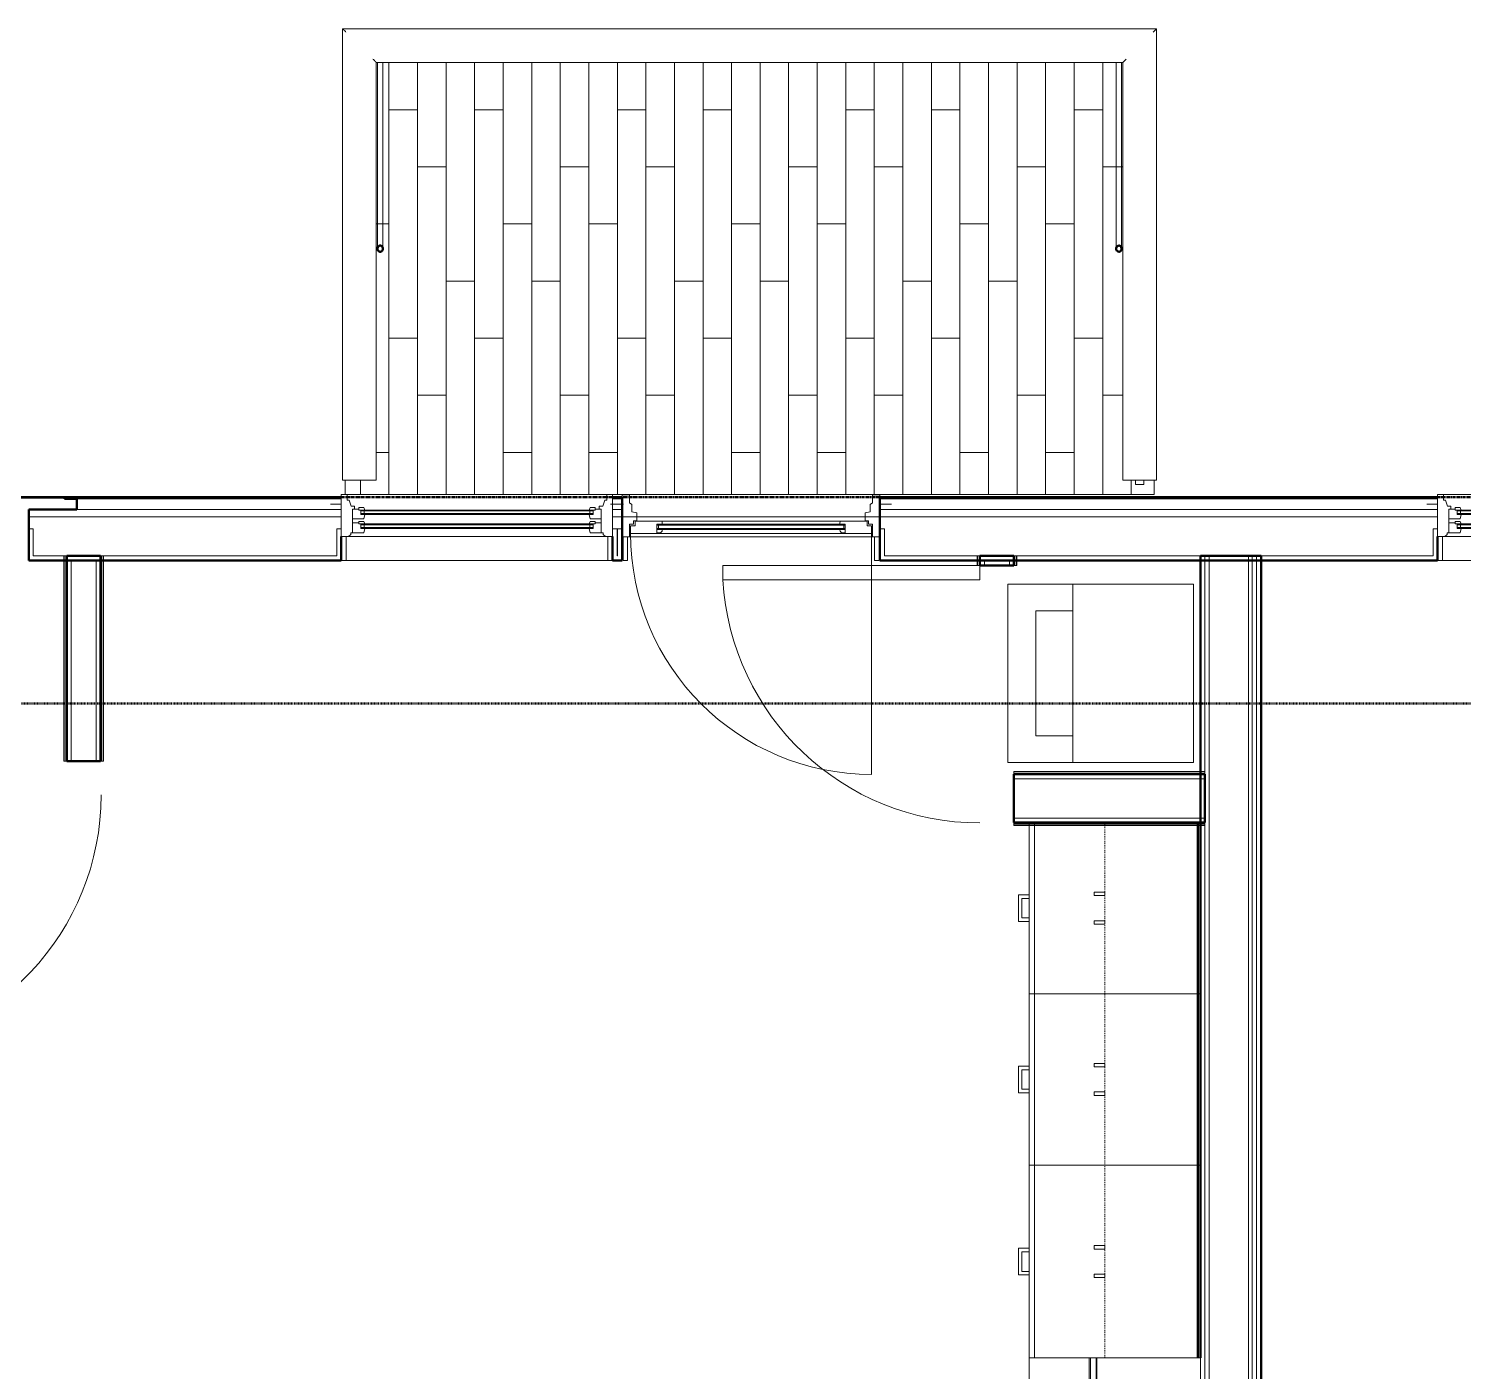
# Model space of a CAD drawing. Header units: inches. Extents: x -4218 to -1830, y 9767 to 12426.
# Drawn here: x -3103.9 to -2902.9, y 11996.1 to 12184.2 of the extents above; entities that cross this region are included whole.
import ezdxf

# ---------------------------------------------------------------- set-up
doc = ezdxf.new("R2010")
doc.units = ezdxf.units.IN
doc.header["$MEASUREMENT"] = 0
doc.linetypes.add('Dash', pattern=[0.25, 0.125, -0.125])
doc.linetypes.add('Dash 1_16_', pattern=[0.125, 0.0625, -0.0625])
for name, color, linetype, lineweight in [('0-1', 7, 'Continuous', 5), ('0-2', 253, 'Continuous', 9), ('A-DOOR-1', 7, 'Continuous', 9), ('A-DOOR-2', 50, 'Continuous', 20), ('A-DOOR-4', 31, 'Continuous', 9), ('A-DOOR-5', 31, 'Continuous', 20), ('A-DOOR-FRAM', 31, 'Continuous', 20), ('A-DOOR-FRAM-2', 31, 'Continuous', 9), ('A-DOOR-GLAZ', 31, 'Continuous', 9), ('A-FLOR-5', 192, 'Continuous', 9), ('A-FLOR-HRAL', 11, 'Continuous', 9), ('A-FLOR-PATT-1', 9, 'Continuous', 9), ('A-GLAZ-1', 151, 'Continuous', 9), ('A-GLAZ-2', 151, 'Continuous', 20), ('A-GLAZ-3', 151, 'Continuous', 50), ('A-WALL', 113, 'Continuous', 13), ('A-WALL-1', 250, 'Continuous', 50), ('A-WALL-2', 10, 'Continuous', 13), ('A-WALL-3', 254, 'Continuous', 9), ('A-WALL-4', 253, 'Continuous', 9), ('A-WALL-5', 252, 'Continuous', 9), ('A-WALL-6', 7, 'Continuous', 9), ('A-WALL-8', 113, 'Continuous', 9), ('A-WALL-9', 113, 'Continuous', 50), ('C-PROP-LINE-1', 91, 'Dash 1_16_', 50), ('I-WALL-1', 250, 'Continuous', 50), ('I-WALL-2', 254, 'Continuous', 9), ('I-WALL-3', 253, 'Continuous', 9), ('I-WALL-4', 252, 'Continuous', 9), ('P-SANR-FIXT-1', 7, 'Continuous', 9), ('Q-CASE-1', 252, 'Continuous', 9), ('Q-CASE-2', 7, 'Continuous', 9), ('Q-CASE-3', 253, 'Continuous', 9), ('Q-CASE-4', 7, 'Dash', 9), ('Q-CASE-5', 254, 'Continuous', 9)]:
    doc.layers.add(name, color=color, linetype=linetype, lineweight=lineweight)

# ---------------------------------------------------------------- blocks, each defined once
blk = doc.blocks.new('Basic Wall _ INT - W4BØF - _5_8 GYP - 2X4 WOOD_BATT_ - 5_8 GYP_ - ___-3182007-BACKGROUND - 3RD FLOOR')
at = {"layer": 'A-WALL-4'}
for p, q in [((-3093.82, 12110.34), (-3093.85, 12110.34)), ((-3093.85, 12110.34), (-3093.85, 12109.71)), ((-3093.65, 12110.34), (-3093.71, 12110.34)), ((-3093.5, 12110.34), (-3093.64, 12110.34)), ((-3093.43, 12110.34), (-3093.5, 12110.34)), ((-3093.5, 12109.71), (-3093.5, 12110.34))]:
    blk.add_line(p, q, dxfattribs=at)
at = {"layer": 'A-WALL-5'}
for p, q in [((-3093.85, 12110.34), (-3093.81, 12110.34)), ((-3093.85, 12109.71), (-3093.85, 12081.6)), ((-3093.81, 12110.34), (-3093.72, 12110.34)), ((-3093.72, 12109.71), (-3093.72, 12110.34)), ((-3093.72, 12110.34), (-3093.43, 12110.34)), ((-3093.5, 12081.6), (-3093.5, 12109.71)), ((-3093.43, 12109.71), (-3093.43, 12110.34)), ((-3093.85, 12081.6), (-3093.82, 12081.6)), ((-3093.71, 12081.6), (-3093.65, 12081.6)), ((-3093.64, 12081.6), (-3093.5, 12081.6)), ((-3093.5, 12081.6), (-3093.43, 12081.6))]:
    blk.add_line(p, q, dxfattribs=at)
at = {"layer": 'A-WALL-6'}
for p, q in [((-3093.72, 12081.6), (-3093.72, 12109.71)), ((-3093.43, 12081.6), (-3093.43, 12109.71)), ((-3093.81, 12081.6), (-3093.85, 12081.6)), ((-3093.72, 12081.6), (-3093.81, 12081.6)), ((-3093.43, 12081.6), (-3093.72, 12081.6))]:
    blk.add_line(p, q, dxfattribs=at)
blk = doc.blocks.new('Basic Wall _ INT - W4BØF - _5_8 GYP - 2X4 WOOD_BATT_ - 5_8 GYP_ - ___-3182006-BACKGROUND - 3RD FLOOR')
at = {"layer": 'A-WALL-4'}
for p, q in [((-3098.95, 12110.34), (-3099.01, 12110.34)), ((-3098.8, 12110.34), (-3098.95, 12110.34)), ((-3098.95, 12109.71), (-3098.95, 12110.34)), ((-3098.74, 12110.34), (-3098.8, 12110.34)), ((-3098.6, 12110.34), (-3098.62, 12110.34)), ((-3098.6, 12110.34), (-3098.6, 12109.71))]:
    blk.add_line(p, q, dxfattribs=at)
at = {"layer": 'A-WALL-5'}
for p, q in [((-3099.01, 12110.34), (-3098.72, 12110.34)), ((-3099.01, 12109.71), (-3099.01, 12110.34)), ((-3098.95, 12081.6), (-3098.95, 12109.71)), ((-3098.72, 12110.34), (-3098.72, 12109.71)), ((-3098.72, 12110.34), (-3098.64, 12110.34)), ((-3098.64, 12110.34), (-3098.6, 12110.34)), ((-3098.6, 12109.71), (-3098.6, 12081.6)), ((-3099.01, 12081.6), (-3098.95, 12081.6)), ((-3098.95, 12081.6), (-3098.8, 12081.6)), ((-3098.8, 12081.6), (-3098.74, 12081.6)), ((-3098.62, 12081.6), (-3098.6, 12081.6))]:
    blk.add_line(p, q, dxfattribs=at)
at = {"layer": 'A-WALL-6'}
for p, q in [((-3099.01, 12081.6), (-3099.01, 12109.71)), ((-3098.72, 12109.71), (-3098.72, 12081.6)), ((-3098.72, 12081.6), (-3099.01, 12081.6)), ((-3098.64, 12081.6), (-3098.72, 12081.6)), ((-3098.6, 12081.6), (-3098.64, 12081.6))]:
    blk.add_line(p, q, dxfattribs=at)
blk = doc.blocks.new('SWING - SINGLE - FLUSH - 36_ x 80_ - OFFSET PIVOT DOOR AT MAGIC PAK AND WASHER_DRYER-3199414-BACKGROUND - 3RD FLOOR')
at = {"layer": 'A-DOOR-1'}
blk.add_arc((18, 2.37), 36.07, 93.1789, 180, dxfattribs=at)
at = {"layer": 'A-DOOR-2'}
for p, q in [((16, 2.37), (16, 38.39)), ((18, 38.39), (16, 38.39)), ((18, 2.37), (18, 38.39)), ((18, 2.37), (16, 2.37))]:
    blk.add_line(p, q, dxfattribs=at)
blk = doc.blocks.new('Basic Wall _ INT - W4BØF - _5_8 GYP - 2X4 WOOD_BATT_ - 5_8 GYP_ - ___-3182021-BACKGROUND - 3RD FLOOR')
at = {"layer": 'A-WALL-3'}
blk.add_line((-2970.78, 12110.34), (-2970.77, 12110.34), dxfattribs=at)
at = {"layer": 'A-WALL-4'}
for p, q in [((-2971, 12110.34), (-2971.06, 12110.34)), ((-2970.86, 12110.34), (-2971, 12110.34)), ((-2971, 12109.71), (-2971, 12110.34)), ((-2970.79, 12110.34), (-2970.85, 12110.34)), ((-2970.65, 12110.34), (-2970.67, 12110.34)), ((-2970.65, 12110.34), (-2970.65, 12109.71))]:
    blk.add_line(p, q, dxfattribs=at)
at = {"layer": 'A-WALL-5'}
for p, q in [((-2971.06, 12110.34), (-2970.78, 12110.34)), ((-2971.06, 12109.71), (-2971.06, 12110.34)), ((-2971, 12109.01), (-2971, 12109.71)), ((-2970.78, 12110.34), (-2970.78, 12109.71)), ((-2970.77, 12110.34), (-2970.69, 12110.34)), ((-2970.69, 12110.34), (-2970.65, 12110.34)), ((-2970.65, 12109.71), (-2970.65, 12109.01)), ((-2971.06, 12109.01), (-2971, 12109.01)), ((-2971, 12109.01), (-2970.86, 12109.01)), ((-2970.85, 12109.01), (-2970.79, 12109.01)), ((-2970.77, 12109.01), (-2970.78, 12109.01)), ((-2970.67, 12109.01), (-2970.65, 12109.01))]:
    blk.add_line(p, q, dxfattribs=at)
at = {"layer": 'A-WALL-6'}
for p, q in [((-2971.06, 12109.01), (-2971.06, 12109.71)), ((-2970.78, 12109.71), (-2970.78, 12109.01)), ((-2970.78, 12109.01), (-2971.06, 12109.01)), ((-2970.69, 12109.01), (-2970.77, 12109.01)), ((-2970.65, 12109.01), (-2970.69, 12109.01))]:
    blk.add_line(p, q, dxfattribs=at)
blk = doc.blocks.new('Basic Wall _ INT - W4BØF - _5_8 GYP - 2X4 WOOD_BATT_ - 5_8 GYP_ - ___-3182020-BACKGROUND - 3RD FLOOR')
at = {"layer": 'A-WALL-4'}
for p, q in [((-2965.88, 12110.34), (-2965.9, 12110.34)), ((-2965.9, 12110.34), (-2965.9, 12109.71)), ((-2965.78, 12110.34), (-2965.78, 12110.34)), ((-2965.7, 12110.34), (-2965.76, 12110.34)), ((-2965.55, 12110.34), (-2965.69, 12110.34)), ((-2965.49, 12110.34), (-2965.55, 12110.34)), ((-2965.55, 12109.71), (-2965.55, 12110.34)), ((-2965.78, 12109.01), (-2965.78, 12109.01))]:
    blk.add_line(p, q, dxfattribs=at)
at = {"layer": 'A-WALL-5'}
for p, q in [((-2965.9, 12110.34), (-2965.86, 12110.34)), ((-2965.9, 12109.71), (-2965.9, 12109.01)), ((-2965.86, 12110.34), (-2965.78, 12110.34)), ((-2965.78, 12109.71), (-2965.78, 12110.34)), ((-2965.78, 12110.34), (-2965.49, 12110.34)), ((-2965.55, 12109.01), (-2965.55, 12109.71)), ((-2965.49, 12109.71), (-2965.49, 12110.34)), ((-2965.9, 12109.01), (-2965.88, 12109.01)), ((-2965.76, 12109.01), (-2965.7, 12109.01)), ((-2965.69, 12109.01), (-2965.55, 12109.01)), ((-2965.55, 12109.01), (-2965.49, 12109.01))]:
    blk.add_line(p, q, dxfattribs=at)
at = {"layer": 'A-WALL-6'}
for p, q in [((-2965.78, 12109.01), (-2965.78, 12109.71)), ((-2965.49, 12109.01), (-2965.49, 12109.71)), ((-2965.86, 12109.01), (-2965.9, 12109.01)), ((-2965.78, 12109.01), (-2965.86, 12109.01)), ((-2965.49, 12109.01), (-2965.78, 12109.01))]:
    blk.add_line(p, q, dxfattribs=at)
blk = doc.blocks.new('Basic Wall _ INT - W6BØF - _5_8 GYP - 2X6 WOOD_BATT_ - 5_8 GYP_ - ___-3182076-BACKGROUND - 3RD FLOOR')
at = {"layer": 'A-WALL-3'}
for p, q in [((-2939.15, 12080.11), (-2939.15, 12080.17)), ((-2939.15, 12079.96), (-2939.15, 12080.11)), ((-2939.15, 12079.9), (-2939.15, 12079.96)), ((-2939.15, 12079.76), (-2939.15, 12079.78))]:
    blk.add_line(p, q, dxfattribs=at)
at = {"layer": 'A-WALL-4'}
for p, q in [((-2939.15, 12080.11), (-2939.77, 12080.11)), ((-2939.77, 12079.76), (-2939.15, 12079.76)), ((-2939.15, 12080.17), (-2939.15, 12080.05)), ((-2939.15, 12080.05), (-2939.15, 12079.88)), ((-2939.15, 12079.88), (-2939.15, 12079.8)), ((-2939.15, 12079.8), (-2939.15, 12079.76))]:
    blk.add_line(p, q, dxfattribs=at)
at = {"layer": 'A-WALL-5'}
for p, q in [((-2965.9, 12080.17), (-2965.9, 12080.11)), ((-2965.9, 12080.11), (-2965.9, 12079.96)), ((-2939.77, 12080.11), (-2965.9, 12080.11)), ((-2965.9, 12079.96), (-2965.9, 12079.9)), ((-2965.9, 12079.78), (-2965.9, 12079.76)), ((-2965.9, 12079.76), (-2939.77, 12079.76)), ((-2939.15, 12080.17), (-2939.77, 12080.17)), ((-2939.15, 12079.88), (-2939.77, 12079.88))]:
    blk.add_line(p, q, dxfattribs=at)
at = {"layer": 'A-WALL-6'}
for p, q in [((-2965.9, 12079.88), (-2965.9, 12080.17)), ((-2939.77, 12080.17), (-2965.9, 12080.17)), ((-2939.77, 12079.88), (-2965.9, 12079.88)), ((-2965.9, 12079.8), (-2965.9, 12079.88)), ((-2965.9, 12079.76), (-2965.9, 12079.8))]:
    blk.add_line(p, q, dxfattribs=at)
blk = doc.blocks.new('Basic Wall _ INT - W6BØF - _5_8 GYP - 2X6 WOOD_BATT_ - 5_8 GYP_ - ___-3182077-BACKGROUND - 3RD FLOOR')
at = {"layer": 'A-WALL-3'}
for p, q in [((-2940.15, 12073.01), (-2939.77, 12073.01)), ((-2939.77, 12072.66), (-2940.15, 12072.66)), ((-2939.15, 12072.98), (-2939.15, 12073.01)), ((-2939.15, 12072.81), (-2939.15, 12072.87)), ((-2939.15, 12072.66), (-2939.15, 12072.8)), ((-2939.15, 12072.59), (-2939.15, 12072.66))]:
    blk.add_line(p, q, dxfattribs=at)
at = {"layer": 'A-WALL-4'}
for p, q in [((-2963.77, 12073.01), (-2940.15, 12073.01)), ((-2940.15, 12072.66), (-2963.77, 12072.66)), ((-2940.15, 12072.88), (-2939.8, 12072.88)), ((-2939.77, 12072.59), (-2940.15, 12072.59)), ((-2939.77, 12073.01), (-2939.15, 12073.01)), ((-2939.15, 12072.66), (-2939.77, 12072.66)), ((-2939.15, 12073.01), (-2939.15, 12072.96)), ((-2939.15, 12072.96), (-2939.15, 12072.94)), ((-2939.15, 12072.94), (-2939.15, 12072.88)), ((-2939.15, 12072.88), (-2939.15, 12072.88)), ((-2939.15, 12072.88), (-2939.15, 12072.59))]:
    blk.add_line(p, q, dxfattribs=at)
at = {"layer": 'A-WALL-5'}
for p, q in [((-2965.9, 12073.01), (-2965.9, 12072.98)), ((-2965.9, 12073.01), (-2963.77, 12073.01)), ((-2965.9, 12072.87), (-2965.9, 12072.81)), ((-2965.9, 12072.8), (-2965.9, 12072.66)), ((-2965.9, 12072.66), (-2965.9, 12072.59)), ((-2963.77, 12072.66), (-2965.9, 12072.66)), ((-2963.77, 12072.88), (-2940.15, 12072.88)), ((-2940.15, 12072.59), (-2963.77, 12072.59)), ((-2939.77, 12072.88), (-2939.15, 12072.88)), ((-2939.15, 12072.59), (-2939.77, 12072.59))]:
    blk.add_line(p, q, dxfattribs=at)
at = {"layer": 'A-WALL-6'}
for p, q in [((-2965.9, 12072.96), (-2965.9, 12073.01)), ((-2965.9, 12072.88), (-2965.9, 12072.96)), ((-2965.9, 12072.88), (-2963.77, 12072.88)), ((-2965.9, 12072.59), (-2965.9, 12072.88)), ((-2963.77, 12072.59), (-2965.9, 12072.59))]:
    blk.add_line(p, q, dxfattribs=at)
blk = doc.blocks.new('Stacked Washer and Dryer - 26_x25_ - Private-1352637-BACKGROUND - 3RD FLOOR')
at = {"layer": 'P-SANR-FIXT-1'}
for p, q in [((0, 12.5), (26, 12.5)), ((0, 12.5), (0, -12.5)), ((16.90625, 12.5), (16.90625, -12.5)), ((26, 12.5), (26, -12.5)), ((16.90625, 8.75), (22.09375, 8.75)), ((22.09375, 8.75), (22.09375, -8.75)), ((22.09375, -8.75), (16.90625, -8.75)), ((26, -12.5), (0, -12.5))]:
    blk.add_line(p, q, dxfattribs=at)
blk = doc.blocks.new('30quot_MicrowaveVent_11166 - 70cm miele oven-2322118-BACKGROUND - 3RD FLOOR')
at = {"layer": 'Q-CASE-2'}
for p, q in [((-14.2, -14.49), (-14.2, 0)), ((15.68, 0), (-14.2, 0)), ((15.68, 0), (15.68, -14.49)), ((15.68, -14.49), (-14.2, -14.49)), ((-14.2, -14.61), (15.68, -14.61)), ((-14.2, -15.39), (-14.2, -14.61)), ((-14.2, -15.6), (-14.2, -15.39)), ((-14.2, -15.39), (15.68, -15.39)), ((-14.2, -15.6), (15.68, -15.6)), ((7.69, -16.55), (7.69, -15.63)), ((8.88, -15.63), (8.88, -16.55)), ((15.68, -14.61), (15.68, -15.39)), ((15.68, -15.39), (15.68, -15.6)), ((7.69, -16.6), (8.88, -16.6))]:
    blk.add_line(p, q, dxfattribs=at)
blk = doc.blocks.new('Base Cabinet 3 Drawer 230 - Base Cabinet 3 Drawer 230 27_-V127-BACKGROUND - 3RD FLOOR')
at = {"layer": 'Q-CASE-1'}
for p, q in [((-12.76, -23.25), (-12.76, -0.38)), ((14.24, -14.49), (14.24, -14.61)), ((14.24, -15.6), (14.24, -23.25)), ((-12.76, -23.25), (-12.76, -24)), ((14.24, -23.25), (-12.76, -23.25)), ((-12.76, -24), (14.24, -24)), ((-1.14, -24), (-0.64, -24)), ((2.61, -24), (2.11, -24)), ((14.24, -24), (14.24, -23.25))]:
    blk.add_line(p, q, dxfattribs=at)
at = {"layer": 'Q-CASE-2'}
for p, q in [((-1.14, -24), (-1.14, -25.5)), ((-0.64, -25), (-0.64, -24)), ((2.11, -24), (2.11, -25)), ((2.61, -25.5), (2.61, -24)), ((-1.14, -25.5), (2.61, -25.5)), ((2.11, -25), (-0.64, -25))]:
    blk.add_line(p, q, dxfattribs=at)
at = {"layer": 'Q-CASE-3'}
for p, q in [((-12.76, -0.38), (-12.76, 0)), ((-1.14, -24), (-0.64, -24)), ((2.61, -24), (2.11, -24))]:
    blk.add_line(p, q, dxfattribs=at)
at = {"layer": 'Q-CASE-5'}
for p, q in [((-12.76, 0), (14.24, 0)), ((-1.14, -24), (-0.64, -24)), ((2.61, -24), (2.11, -24))]:
    blk.add_line(p, q, dxfattribs=at)
blk = doc.blocks.new('Base Cabinet 3 Drawer 230 - Base Cabinet 3 Drawer 230 24_-V128-BACKGROUND - 3RD FLOOR')
at = {"layer": 'Q-CASE-1'}
for p, q in [((-11.26, -23.25), (-11.26, -0.38)), ((12.74, -0.38), (12.74, -23.25)), ((-11.26, -23.25), (-11.26, -24)), ((12.74, -23.25), (-11.26, -23.25)), ((-11.26, -24), (12.74, -24)), ((-1.14, -24), (-0.64, -24)), ((2.61, -24), (2.11, -24)), ((12.74, -24), (12.74, -23.25))]:
    blk.add_line(p, q, dxfattribs=at)
at = {"layer": 'Q-CASE-2'}
for p, q in [((-1.14, -24), (-1.14, -25.5)), ((-0.64, -25), (-0.64, -24)), ((2.11, -24), (2.11, -25)), ((2.61, -25.5), (2.61, -24)), ((-1.14, -25.5), (2.61, -25.5)), ((2.11, -25), (-0.64, -25))]:
    blk.add_line(p, q, dxfattribs=at)
at = {"layer": 'Q-CASE-3'}
for p, q in [((-11.26, -0.38), (-11.26, 0)), ((12.74, 0), (12.74, -0.38)), ((-1.14, -24), (-0.64, -24)), ((2.61, -24), (2.11, -24))]:
    blk.add_line(p, q, dxfattribs=at)
at = {"layer": 'Q-CASE-5'}
for p, q in [((-11.26, 0), (12.74, 0)), ((-1.14, -24), (-0.64, -24)), ((2.61, -24), (2.11, -24))]:
    blk.add_line(p, q, dxfattribs=at)
blk = doc.blocks.new('Base Cabinet 3 Drawer 230 - Base Cabinet 3 Drawer 230 24_-V133-BACKGROUND - 3RD FLOOR')
at = {"layer": 'Q-CASE-1'}
for p, q in [((-11.26, 24), (12.74, 24)), ((-11.26, 23.25), (-11.26, 24)), ((12.74, 23.25), (-11.26, 23.25)), ((-11.26, 23.25), (-11.26, 0.38)), ((-0.64, 24), (-1.14, 24)), ((2.11, 24), (2.61, 24))]:
    blk.add_line(p, q, dxfattribs=at)
at = {"layer": 'Q-CASE-2'}
for p, q in [((2.61, 25.5), (-1.14, 25.5)), ((-1.14, 25.5), (-1.14, 24)), ((-0.64, 24), (-0.64, 25)), ((-0.64, 25), (2.11, 25)), ((2.11, 25), (2.11, 24)), ((2.61, 24), (2.61, 25.5))]:
    blk.add_line(p, q, dxfattribs=at)
at = {"layer": 'Q-CASE-3'}
for p, q in [((-0.64, 24), (-1.14, 24)), ((2.11, 24), (2.61, 24)), ((12.74, 24), (12.74, 23.25)), ((12.74, 0.38), (12.74, 23.25)), ((-11.26, 0.38), (-11.26, 0))]:
    blk.add_line(p, q, dxfattribs=at)
at = {"layer": 'Q-CASE-5'}
for p, q in [((-0.64, 24), (-1.14, 24)), ((2.11, 24), (2.61, 24)), ((12.74, 0), (12.74, 0.38)), ((-11.26, 0), (12.74, 0))]:
    blk.add_line(p, q, dxfattribs=at)
blk = doc.blocks.new('300 Series Wall Hung Cabinet_302 - 27_ X 24_-2766376-BACKGROUND - 3RD FLOOR')
at = {"layer": 'Q-CASE-2'}
for p, q in [((-1.76, 14.69), (-2.25, 14.69)), ((-2.25, 14.69), (-2.25, 13.19)), ((-1.76, 13.19), (-1.76, 14.69)), ((2.24, 14.69), (1.75, 14.69)), ((1.75, 14.69), (1.75, 13.19)), ((2.24, 13.19), (2.24, 14.69)), ((-1.76, 13.19), (-2.25, 13.19)), ((2.24, 13.19), (1.75, 13.19))]:
    blk.add_line(p, q, dxfattribs=at)
at = {"layer": 'Q-CASE-4'}
for p, q in [((-13.5, 0.19), (-13.5, 13.19)), ((-13.5, 13.19), (13.5, 13.19)), ((13.5, 13.19), (13.5, 0.19)), ((13.5, 0.19), (-13.5, 0.19))]:
    blk.add_line(p, q, dxfattribs=at)
blk = doc.blocks.new('300 Series Wall Hung Cabinet_302 - 24_ X 24_-2588623-BACKGROUND - 3RD FLOOR')
at = {"layer": 'Q-CASE-2'}
for p, q in [((-2.25, -13.19), (-1.76, -13.19)), ((-2.25, -13.19), (-2.25, -14.69)), ((-1.76, -14.69), (-1.76, -13.19)), ((1.75, -13.19), (2.24, -13.19)), ((1.75, -13.19), (1.75, -14.69)), ((2.24, -14.69), (2.24, -13.19)), ((-2.25, -14.69), (-1.76, -14.69)), ((1.75, -14.69), (2.24, -14.69))]:
    blk.add_line(p, q, dxfattribs=at)
at = {"layer": 'Q-CASE-4'}
for p, q in [((12, -0.19), (-12, -0.19)), ((-12, -0.19), (-12, -13.19)), ((12, -13.19), (12, -0.19)), ((-12, -13.19), (12, -13.19))]:
    blk.add_line(p, q, dxfattribs=at)
blk = doc.blocks.new('300 Series Wall Hung Cabinet_302 - 24_ X 24_-2590484-BACKGROUND - 3RD FLOOR')
at = {"layer": 'Q-CASE-2'}
for p, q in [((-1.76, 14.69), (-2.25, 14.69)), ((-2.25, 14.69), (-2.25, 13.19)), ((-1.76, 13.19), (-1.76, 14.69)), ((2.24, 14.69), (1.75, 14.69)), ((1.75, 14.69), (1.75, 13.19)), ((2.24, 13.19), (2.24, 14.69)), ((-1.76, 13.19), (-2.25, 13.19)), ((2.24, 13.19), (1.75, 13.19))]:
    blk.add_line(p, q, dxfattribs=at)
at = {"layer": 'Q-CASE-4'}
for p, q in [((-12, 0.19), (-12, 13.19)), ((-12, 13.19), (12, 13.19)), ((12, 13.19), (12, 0.19)), ((12, 0.19), (-12, 0.19))]:
    blk.add_line(p, q, dxfattribs=at)
blk = doc.blocks.new('CTR - 1st Phase - Unit Layouts_rvt-1-BACKGROUND - 3RD FLOOR')
at = {"layer": 'A-WALL-1'}
for p, q in [((-3098.6, 12110.34), (-3098.6, 12081.6)), ((-3097.97, 12110.34), (-3098.6, 12110.34)), ((-3094.47, 12110.34), (-3097.97, 12110.34)), ((-3093.85, 12110.34), (-3094.47, 12110.34)), ((-3093.85, 12081.6), (-3093.85, 12110.34)), ((-2970.65, 12110.34), (-2970.65, 12109.01)), ((-2970.03, 12110.34), (-2970.65, 12110.34)), ((-2966.53, 12110.34), (-2970.03, 12110.34)), ((-2965.9, 12110.34), (-2966.53, 12110.34)), ((-2965.9, 12109.01), (-2965.9, 12110.34)), ((-2970.65, 12109.01), (-2965.9, 12109.01)), ((-3098.6, 12081.6), (-3093.85, 12081.6)), ((-2939.15, 12079.76), (-2965.9, 12079.76)), ((-2965.9, 12079.76), (-2965.9, 12073.01)), ((-2939.15, 12073.01), (-2939.15, 12079.76)), ((-2965.9, 12073.01), (-2939.15, 12073.01)), ((-2939.77, 12073.01), (-2940.15, 12073.01)), ((-2940.15, 12073.01), (-2940.15, 11998.01)), ((-2939.77, 11998.01), (-2939.77, 12073.01))]:
    blk.add_line(p, q, dxfattribs=at)
at = {"layer": 'A-WALL-2'}
for p, q in [((-3097.97, 12081.6), (-3097.97, 12109.72)), ((-3094.47, 12109.72), (-3097.97, 12109.72)), ((-3094.47, 12081.6), (-3094.47, 12109.72)), ((-2970.03, 12109.01), (-2970.03, 12109.72)), ((-2966.53, 12109.72), (-2970.03, 12109.72)), ((-2966.53, 12109.01), (-2966.53, 12109.72)), ((-2939.15, 12079.13), (-2965.9, 12079.13)), ((-2939.15, 12073.63), (-2965.9, 12073.63))]:
    blk.add_line(p, q, dxfattribs=at)
at = {"layer": 'A-WALL-3'}
for p, q in [((-3098.6, 12110.34), (-3098.6, 12109.71)), ((-3093.85, 12109.71), (-3093.85, 12110.34)), ((-2970.65, 12110.34), (-2970.65, 12109.71)), ((-2965.9, 12109.71), (-2965.9, 12110.34)), ((-2939.15, 12079.76), (-2939.77, 12079.76)), ((-2939.15, 12079.76), (-2939.15, 12073.01)), ((-2963.77, 12073.01), (-2940.15, 12073.01)), ((-2940.15, 12073.01), (-2939.77, 12073.01)), ((-2939.77, 12073.01), (-2939.15, 12073.01))]:
    blk.add_line(p, q, dxfattribs=at)
at = {"layer": 'A-WALL-4'}
for p, q in [((-3098.6, 12110.34), (-3093.85, 12110.34)), ((-3098.6, 12109.71), (-3098.6, 12081.6)), ((-3093.85, 12081.6), (-3093.85, 12109.71)), ((-2970.65, 12110.34), (-2965.9, 12110.34)), ((-2970.65, 12109.71), (-2970.65, 12109.01)), ((-2965.9, 12109.01), (-2965.9, 12109.71)), ((-2939.77, 12079.76), (-2965.9, 12079.76)), ((-2965.9, 12073.01), (-2963.77, 12073.01)), ((-2940.15, 12073.01), (-2939.77, 12073.01)), ((-2939.77, 11998.01), (-2939.77, 12073.01))]:
    blk.add_line(p, q, dxfattribs=at)
at = {"layer": 'A-WALL-5'}
for p, q in [((-2965.9, 12109.01), (-2970.65, 12109.01)), ((-3093.85, 12081.6), (-3098.6, 12081.6)), ((-2965.9, 12073.01), (-2965.9, 12079.76)), ((-2940.15, 12073.01), (-2940.15, 11998.01))]:
    blk.add_line(p, q, dxfattribs=at)
at = {"layer": 'A-WALL-8'}
for p, q in [((-2940.15, 12073.01), (-2963.77, 12073.01)), ((-2963.77, 12073.01), (-2963.77, 11942.75)), ((-2963.77, 11942.75), (-2963.77, 12073.01)), ((-2963.77, 12073.01), (-2940.15, 12073.01)), ((-2939.77, 12073.01), (-2940.15, 12073.01)), ((-2940.15, 12073.01), (-2939.77, 12073.01)), ((-2939.77, 11998.01), (-2939.77, 12073.01)), ((-2939.77, 12073.01), (-2939.77, 11998.01))]:
    blk.add_line(p, q, dxfattribs=at)
at = {"layer": '0-2'}
for name in ['Basic Wall _ INT - W4BØF - _5_8 GYP - 2X4 WOOD_BATT_ - 5_8 GYP_ - ___-3182006-BACKGROUND - 3RD FLOOR', 'Basic Wall _ INT - W4BØF - _5_8 GYP - 2X4 WOOD_BATT_ - 5_8 GYP_ - ___-3182007-BACKGROUND - 3RD FLOOR', 'Basic Wall _ INT - W4BØF - _5_8 GYP - 2X4 WOOD_BATT_ - 5_8 GYP_ - ___-3182021-BACKGROUND - 3RD FLOOR', 'Basic Wall _ INT - W4BØF - _5_8 GYP - 2X4 WOOD_BATT_ - 5_8 GYP_ - ___-3182020-BACKGROUND - 3RD FLOOR', 'Basic Wall _ INT - W6BØF - _5_8 GYP - 2X6 WOOD_BATT_ - 5_8 GYP_ - ___-3182076-BACKGROUND - 3RD FLOOR', 'Basic Wall _ INT - W6BØF - _5_8 GYP - 2X6 WOOD_BATT_ - 5_8 GYP_ - ___-3182077-BACKGROUND - 3RD FLOOR']:
    blk.add_blockref(name, (0, 0), dxfattribs=at)
for name, p, rotation in [('SWING - SINGLE - FLUSH - 36_ x 80_ - OFFSET PIVOT DOOR AT MAGIC PAK AND WASHER_DRYER-3199414-BACKGROUND - 3RD FLOOR', (-2968.28, 12091.01), 89.99999999998343), ('Stacked Washer and Dryer - 26_x25_ - Private-1352637-BACKGROUND - 3RD FLOOR', (-2940.74, 12093.91), 180), ('SWING - SINGLE - FLUSH - 36_ x 80_ - OFFSET PIVOT DOOR AT MAGIC PAK AND WASHER_DRYER-3199414-BACKGROUND - 3RD FLOOR', (-3111.85, 12079.23), 180), ('Base Cabinet 3 Drawer 230 - Base Cabinet 3 Drawer 230 24_-V133-BACKGROUND - 3RD FLOOR', (-2939.77, 12060.27), 90.00000000007428), ('300 Series Wall Hung Cabinet_302 - 24_ X 24_-2590484-BACKGROUND - 3RD FLOOR', (-2939.96, 12061.01), 90.00000000002815), ('Base Cabinet 3 Drawer 230 - Base Cabinet 3 Drawer 230 24_-V128-BACKGROUND - 3RD FLOOR', (-2939.77, 12037.74), 269.9999999999847), ('300 Series Wall Hung Cabinet_302 - 24_ X 24_-2588623-BACKGROUND - 3RD FLOOR', (-2939.96, 12037.01), 270.0000000000281), ('Base Cabinet 3 Drawer 230 - Base Cabinet 3 Drawer 230 27_-V127-BACKGROUND - 3RD FLOOR', (-2939.77, 12012.24), 269.9999999999847), ('300 Series Wall Hung Cabinet_302 - 27_ X 24_-2766376-BACKGROUND - 3RD FLOOR', (-2939.96, 12011.51), 90.00000000002815), ('30quot_MicrowaveVent_11166 - 70cm miele oven-2322118-BACKGROUND - 3RD FLOOR', (-2939.77, 11983.8), 270.0000000000301)]:
    blk.add_blockref(name, p, dxfattribs=dict(at, rotation=rotation))
blk = doc.blocks.new('CTR - 1st Phase - Common Walls_rvt-1-BACKGROUND - 3RD FLOOR')
at = {"layer": 'A-WALL-2'}
for p, q in [((-2939.15, 11725.36), (-2939.15, 12110.34)), ((-2938.52, 11725.36), (-2938.52, 12110.34)), ((-2933.02, 11725.36), (-2933.02, 12110.34)), ((-2932.52, 11725.36), (-2932.52, 12110.34)), ((-2931.9, 11725.36), (-2931.9, 12110.34))]:
    blk.add_line(p, q, dxfattribs=at)
at = {"layer": 'I-WALL-1'}
for p, q in [((-2939.77, 12110.34), (-2939.77, 11998.01)), ((-2931.27, 12110.34), (-2939.77, 12110.34)), ((-2931.27, 11845.49), (-2931.27, 12110.34))]:
    blk.add_line(p, q, dxfattribs=at)
at = {"layer": 'I-WALL-2'}
for p, q in [((-2939.77, 12110.34), (-2931.27, 12110.34)), ((-2939.77, 12072.86), (-2939.77, 12072.81)), ((-2939.77, 12072.8), (-2939.77, 12072.72)), ((-2939.77, 12072.71), (-2939.77, 12072.6)), ((-2939.77, 12072.6), (-2939.77, 11998.01))]:
    blk.add_line(p, q, dxfattribs=at)
at = {"layer": 'I-WALL-3'}
for p, q in [((-2939.77, 12110.34), (-2939.77, 12109.71)), ((-2931.27, 12109.71), (-2931.27, 12110.34)), ((-2939.77, 12080.17), (-2939.77, 12080.05)), ((-2939.77, 12080.05), (-2939.77, 12079.96)), ((-2939.77, 12079.96), (-2939.77, 12079.9)), ((-2939.77, 12079.76), (-2939.77, 12073.01))]:
    blk.add_line(p, q, dxfattribs=at)
at = {"layer": 'I-WALL-4'}
for p, q in [((-2939.77, 12109.71), (-2939.77, 12080.17)), ((-2931.27, 11856.21), (-2931.27, 12109.71))]:
    blk.add_line(p, q, dxfattribs=at)
blk = doc.blocks.new('Window-Double_Hung-Andersen-400_Series-Tilt_Wash - DOUBLE HUNG - COTTAGE - 3RD FLOOR-2888224-BACKGROUND - 3RD FLOOR')
at = {"layer": 'A-GLAZ-1'}
for p, q in [((-16.29, 2.5), (-15.7, 2.5)), ((-16.29, 2.12), (-15.7, 2.12)), ((-15.82, 2.5), (-15.82, 2.12)), ((-15.7, 2.62), (15.7, 2.62)), ((-15.7, 2.5), (15.7, 2.5)), ((-15.7, 2.12), (15.7, 2.12)), ((16.29, 2.5), (15.7, 2.5)), ((16.29, 2.12), (15.7, 2.12)), ((15.82, 2.5), (15.82, 2.12)), ((-16.29, 0.56), (-15.7, 0.56)), ((-16.29, 0.19), (-15.7, 0.19)), ((-15.82, 0.56), (-15.82, 0.19)), ((-15.7, 2), (15.7, 2)), ((-15.7, 0.69), (15.7, 0.69)), ((-15.7, 0.56), (15.7, 0.56)), ((-15.7, 0.19), (15.7, 0.19)), ((-15.7, 0.06), (15.7, 0.06)), ((16.29, 0.56), (15.7, 0.56)), ((16.29, 0.19), (15.7, 0.19)), ((15.82, 0.56), (15.82, 0.19)), ((18.95, -1.06), (-18.95, -1.06)), ((-18.95, -1.06), (-18.95, -4.44)), ((-18.32, -1.06), (-18.32, -4.44)), ((18.32, -1.06), (18.32, -4.44)), ((18.95, -4.44), (18.95, -1.06)), ((-19.01, -3.94), (-19.01, -2.44)), ((-19.01, -2.44), (-18.95, -2.44)), ((-18.95, -3.94), (-19.01, -3.94)), ((18.95, -2.44), (19.01, -2.44)), ((19.01, -3.94), (18.95, -3.94)), ((19.01, -2.44), (19.01, -3.94)), ((-18.95, -4.44), (18.95, -4.44))]:
    blk.add_line(p, q, dxfattribs=at)
at = {"layer": 'A-GLAZ-2'}
for p, q in [((19.01, 4.81), (-19.01, 4.81)), ((-19.01, 4.81), (-19.01, -1.06)), ((-18.2, 4.81), (-18.2, 4)), ((18.2, 4.81), (18.2, 4)), ((19.01, -1.06), (19.01, 4.81)), ((-19.01, 3.44), (-20.51, 3.44)), ((-18.2, 4), (-17.92, 4)), ((-17.92, 4), (-17.61, 3.19)), ((-17.61, 3.19), (-17.14, 3.19)), ((-17.42, 2.75), (-16.57, 2.75)), ((-17.42, 2.75), (-17.42, -0.56)), ((-17.14, 3.19), (-17.14, 2.75)), ((-15.86, 2.97), (-16.57, 2.97)), ((-16.57, 2.62), (-16.57, 2.97)), ((-15.7, 2.62), (-16.57, 2.62)), ((-16.29, 2.62), (-16.29, 2)), ((-15.86, 2.97), (-15.7, 2.62)), ((15.86, 2.97), (15.7, 2.62)), ((15.7, 2.62), (16.57, 2.62)), ((15.86, 2.97), (16.57, 2.97)), ((16.29, 2.62), (16.29, 2)), ((16.57, 2.62), (16.57, 2.97)), ((17.42, 2.75), (16.57, 2.75)), ((17.14, 3.19), (17.14, 2.75)), ((17.61, 3.19), (17.14, 3.19)), ((17.42, 2.75), (17.42, -0.56)), ((17.92, 4), (17.61, 3.19)), ((18.2, 4), (17.92, 4)), ((19.01, 3.44), (20.51, 3.44)), ((-17.42, 1.37), (-15.86, 1.37)), ((-17.42, 0.81), (-16.57, 0.81)), ((-15.86, 1.03), (-16.57, 1.03)), ((-16.57, 0.69), (-16.57, 1.03)), ((-15.7, 0.69), (-16.57, 0.69)), ((-15.7, 2), (-16.29, 2)), ((-16.29, 0.69), (-16.29, 0.06)), ((-15.7, 0.06), (-16.29, 0.06)), ((-15.86, 1.37), (-15.7, 2)), ((-15.86, 1.03), (-15.7, 0.69)), ((-15.86, -0.56), (-15.7, 0.06)), ((15.7, 2), (16.29, 2)), ((15.86, 1.37), (15.7, 2)), ((15.86, 1.03), (15.7, 0.69)), ((15.7, 0.69), (16.57, 0.69)), ((15.7, 0.06), (16.29, 0.06)), ((15.86, -0.56), (15.7, 0.06)), ((17.42, 1.37), (15.86, 1.37)), ((15.86, 1.03), (16.57, 1.03)), ((16.29, 0.69), (16.29, 0.06)), ((16.57, 0.69), (16.57, 1.03)), ((17.42, 0.81), (16.57, 0.81)), ((-19.01, -1.06), (19.01, -1.06)), ((-17.67, -0.78), (-18, -1.06)), ((-17.67, -0.78), (-17.67, -0.56)), ((-17.67, -0.56), (-15.86, -0.56)), ((17.67, -0.56), (15.86, -0.56)), ((17.67, -0.78), (17.67, -0.56)), ((17.67, -0.78), (18, -1.06))]:
    blk.add_line(p, q, dxfattribs=at)
blk = doc.blocks.new('Door-Inswing-Andersen-400_Series-Single - 3_ 0-1_8_ x 6_ 7-1_2_ - 3rd floor-2895869-BACKGROUND - 3RD FLOOR')
at = {"layer": 'A-DOOR-4'}
blk.add_line((16.87, -0.66), (16.87, -34.41), dxfattribs=at)
blk.add_arc((16.87, -0.66), 33.75, 180, 270, dxfattribs=at)
at = {"layer": 'A-DOOR-5'}
for p, q in [((-16.26, 0.42), (-16.87, 0.41)), ((-16.87, 0.41), (-16.87, -0.66)), ((-16.26, 1.06), (-16.26, 0.42)), ((-16.26, 1.06), (-12.44, 1.06)), ((-13.19, 0.66), (-12.44, 0.66)), ((-13.19, -0.66), (-13.19, 0.66)), ((-12.44, 0.75), (-12.47, 1.06)), ((12.44, 1.06), (-12.44, 1.06)), ((-12.44, 0.66), (-12.44, 0.75)), ((16.26, 1.06), (12.44, 1.06)), ((12.44, 0.75), (12.47, 1.06)), ((12.44, 0.66), (12.44, 0.75)), ((13.19, 0.66), (12.44, 0.66)), ((13.19, -0.66), (13.19, 0.66)), ((16.26, 1.06), (16.26, 0.42)), ((16.26, 0.42), (16.87, 0.41)), ((16.87, 0.41), (16.87, -0.66)), ((-16.87, -0.66), (-12.44, -0.66)), ((-12.44, -0.09), (-13.19, -0.09)), ((-13.19, -0.59), (-12.67, -0.59)), ((-13.19, -0.66), (-13.19, -0.59)), ((-12.67, -0.59), (-12.47, -0.34)), ((-12.47, -0.34), (-12.44, -0.16)), ((-12.44, -0.16), (-12.44, -0.09)), ((12.44, -0.66), (-12.44, -0.66)), ((12.44, -0.09), (13.19, -0.09)), ((12.44, -0.16), (12.44, -0.09)), ((12.47, -0.34), (12.44, -0.16)), ((16.87, -0.66), (12.44, -0.66)), ((12.67, -0.59), (12.47, -0.34)), ((13.19, -0.59), (12.67, -0.59)), ((13.19, -0.66), (13.19, -0.59))]:
    blk.add_line(p, q, dxfattribs=at)
at = {"layer": 'A-DOOR-FRAM'}
for p, q in [((-18.06, 4.8), (-18.06, 4.44)), ((-18.06, 4.75), (-18.06, -1.13)), ((-18.06, 4.75), (-17.03, 4.75)), ((-18.06, 4.44), (-18.06, -1.13)), ((-17.03, 3.63), (-17.03, 4.75)), ((17.03, 3.63), (17.03, 4.75)), ((18.06, 4.75), (17.03, 4.75)), ((18.06, 4.44), (18.06, 4.8)), ((18.06, 4.75), (18.06, -1.13)), ((18.06, -1.13), (18.06, 4.44)), ((-19.69, 3.44), (-18.06, 3.44)), ((-16.69, 3.39), (-17.03, 3.63)), ((-16.69, 2.39), (-16.69, 3.39)), ((-16, 2.23), (-16.69, 2.39)), ((-16, 1.09), (-16, 2.23)), ((16, 2.23), (16.69, 2.39)), ((16, 1.09), (16, 2.23)), ((16.69, 3.39), (17.03, 3.63)), ((16.69, 2.39), (16.69, 3.39)), ((19.69, 3.44), (18.06, 3.44)), ((-17.03, 0.66), (-16.45, 0.66)), ((-17.03, -1.13), (-17.03, 0.66)), ((-16.45, 0.66), (-16.45, 1.09)), ((-16.45, 1.09), (-16, 1.09)), ((16.45, 1.09), (16, 1.09)), ((16.45, 0.66), (16.45, 1.09)), ((17.03, 0.66), (16.45, 0.66)), ((17.03, -1.13), (17.03, 0.66)), ((-18.06, -1.13), (-17.94, -1.13)), ((-17.69, -1.13), (-18.06, -1.13)), ((-18.06, -1.13), (-17.03, -1.13)), ((-17.31, -1.13), (17.31, -1.13)), ((18.06, -1.13), (17.03, -1.13)), ((17.94, -1.13), (18.06, -1.13))]:
    blk.add_line(p, q, dxfattribs=at)
at = {"layer": 'A-DOOR-FRAM-2'}
for p, q in [((-17.31, -1.13), (-17.94, -1.13)), ((-17.94, -1.13), (-17.94, -4.44)), ((-17.31, -4.44), (-17.31, -1.13)), ((17.94, -1.13), (17.31, -1.13)), ((17.31, -1.13), (17.31, -4.44)), ((17.94, -4.44), (17.94, -1.13)), ((-17.94, -4.44), (-17.31, -4.44)), ((17.31, -4.44), (17.94, -4.44))]:
    blk.add_line(p, q, dxfattribs=at)
at = {"layer": 'A-DOOR-GLAZ'}
for p, q in [((-12.44, 0.5), (-13.19, 0.5)), ((-13.19, 0.06), (-12.44, 0.06)), ((-12.98, 0.5), (-12.98, 0.06)), ((12.44, 0.66), (-12.44, 0.66)), ((12.44, 0.5), (-12.44, 0.5)), ((12.44, 0.06), (-12.44, 0.06)), ((12.44, 0.5), (13.19, 0.5)), ((13.19, 0.06), (12.44, 0.06)), ((12.98, 0.5), (12.98, 0.06)), ((12.44, -0.09), (-12.44, -0.09))]:
    blk.add_line(p, q, dxfattribs=at)
blk = doc.blocks.new('Perforated Panel at Magic-Pak - hvac panel - 3rd floor-2505074-BACKGROUND - 3RD FLOOR')
at = {"layer": 'A-GLAZ-3'}
for p, q in [((-19.01, -4.38), (19.01, -4.38)), ((-19.01, -4.44), (-19.01, -4.38)), ((19.01, -4.44), (-19.01, -4.44)), ((19.01, -4.38), (19.01, -4.44))]:
    blk.add_line(p, q, dxfattribs=at)
blk = doc.blocks.new('Railing - Baluster_01-2700443-BACKGROUND - 3RD FLOOR')
at = {"layer": 'A-FLOR-HRAL'}
for p, q in [((-0.59, 1.18), (0.59, 1.18)), ((-0.59, 0.59), (-0.59, 1.18)), ((0.59, 1.18), (0.59, 0.59))]:
    blk.add_line(p, q, dxfattribs=at)
blk = doc.blocks.new('Railing - Railing-2700288-BACKGROUND - 3RD FLOOR')
at = {"layer": 'A-FLOR-HRAL'}
for p, q in [((-2945.9, 12184.2), (-3059.95, 12184.2)), ((-3059.95, 12184.2), (-3059.95, 12120.95)), ((-2945.9, 12120.95), (-2945.9, 12184.2)), ((-3055.22, 12179.48), (-2950.62, 12179.48)), ((-3055.22, 12120.95), (-3055.22, 12179.48)), ((-2950.62, 12179.48), (-2950.62, 12120.95)), ((-3059.48, 12120.95), (-3059.95, 12120.95)), ((-3055.7, 12120.95), (-3059.48, 12120.95)), ((-3055.22, 12120.95), (-3055.7, 12120.95)), ((-2950.15, 12120.95), (-2950.62, 12120.95)), ((-2946.37, 12120.95), (-2950.15, 12120.95)), ((-2945.9, 12120.95), (-2946.37, 12120.95))]:
    blk.add_line(p, q, dxfattribs=at)
for points, knots in [([(-3059.95, 12184.2), (-3059.95, 12184.2), (-3059.94, 12184.19), (-3059.91, 12184.17), (-3059.89, 12184.14), (-3059.86, 12184.11), (-3059.83, 12184.08), (-3059.8, 12184.06), (-3059.76, 12184.02), (-3059.72, 12183.97), (-3059.69, 12183.94), (-3059.65, 12183.9), (-3059.58, 12183.83), (-3059.52, 12183.77), (-3059.48, 12183.73)], [0, 0, 0, 0, 0.166667, 0.25, 0.333333, 0.416667, 0.458333, 0.5, 0.583333, 0.666667, 0.708333, 0.75, 0.833333, 1, 1, 1, 1]), ([(-2945.9, 12184.2), (-2945.9, 12184.2), (-2945.91, 12184.19), (-2945.93, 12184.17), (-2945.96, 12184.14), (-2945.99, 12184.11), (-2946.02, 12184.08), (-2946.04, 12184.06), (-2946.08, 12184.02), (-2946.13, 12183.97), (-2946.16, 12183.94), (-2946.2, 12183.9), (-2946.27, 12183.83), (-2946.33, 12183.77), (-2946.37, 12183.73)], [0, 0, 0, 0, 0.166667, 0.25, 0.333333, 0.416667, 0.458333, 0.5, 0.583333, 0.666667, 0.708333, 0.75, 0.833333, 1, 1, 1, 1]), ([(-3055.7, 12179.95), (-3055.65, 12179.91), (-3055.59, 12179.85), (-3055.52, 12179.77), (-3055.47, 12179.72), (-3055.43, 12179.69), (-3055.4, 12179.65), (-3055.37, 12179.62), (-3055.34, 12179.59), (-3055.32, 12179.57), (-3055.29, 12179.54), (-3055.26, 12179.51), (-3055.23, 12179.49), (-3055.22, 12179.48), (-3055.22, 12179.48)], [0, 0, 0, 0, 0.166667, 0.25, 0.333333, 0.375, 0.416667, 0.5, 0.541667, 0.583333, 0.666667, 0.75, 0.833333, 1, 1, 1, 1]), ([(-2950.15, 12179.95), (-2950.19, 12179.91), (-2950.25, 12179.85), (-2950.33, 12179.77), (-2950.38, 12179.72), (-2950.41, 12179.69), (-2950.45, 12179.65), (-2950.48, 12179.62), (-2950.51, 12179.59), (-2950.53, 12179.57), (-2950.56, 12179.54), (-2950.59, 12179.51), (-2950.62, 12179.49), (-2950.62, 12179.48), (-2950.62, 12179.48)], [0, 0, 0, 0, 0.166667, 0.25, 0.333333, 0.375, 0.416667, 0.5, 0.541667, 0.583333, 0.666667, 0.75, 0.833333, 1, 1, 1, 1])]:
    blk.add_open_spline(points, degree=3, knots=knots, dxfattribs=at)
at = {"rotation": 180}
blk.add_blockref('Railing - Baluster_01-2700443-BACKGROUND - 3RD FLOOR', (-2948.26, 12121.54), dxfattribs=at)
blk = doc.blocks.new('Walls 75 - Walls 1-2571530-BACKGROUND - 3RD FLOOR')
at = {"layer": 'A-WALL-8'}
for p, q in [((-2951.56, 12179.48), (-2951.56, 12153.38)), ((-2950.81, 12153.38), (-2950.81, 12179.48))]:
    blk.add_line(p, q, dxfattribs=at)
at = {"layer": 'A-WALL-9', "flags": 128}
for points in [[(-2950.81, 12153.38), (-2950.82, 12153.48), (-2950.85, 12153.58), (-2950.9, 12153.67), (-2950.97, 12153.73), (-2951.05, 12153.78), (-2951.14, 12153.81), (-2951.23, 12153.81), (-2951.31, 12153.78), (-2951.4, 12153.73), (-2951.46, 12153.67), (-2951.51, 12153.58), (-2951.55, 12153.48), (-2951.56, 12153.38)], [(-2951.56, 12153.38), (-2951.55, 12153.28), (-2951.51, 12153.18), (-2951.46, 12153.09), (-2951.4, 12153.02), (-2951.31, 12152.97), (-2951.23, 12152.95), (-2951.14, 12152.95), (-2951.05, 12152.97), (-2950.97, 12153.02), (-2950.9, 12153.09), (-2950.85, 12153.18), (-2950.82, 12153.28), (-2950.81, 12153.38)]]:
    blk.add_lwpolyline(points, dxfattribs=at)
blk = doc.blocks.new('Walls 76 - Walls 1-2571549-BACKGROUND - 3RD FLOOR')
at = {"layer": 'A-WALL-8'}
for p, q in [((-3055.05, 12179.48), (-3055.05, 12153.38)), ((-3054.3, 12153.38), (-3054.3, 12179.48))]:
    blk.add_line(p, q, dxfattribs=at)
at = {"layer": 'A-WALL-9', "flags": 128}
for points in [[(-3054.3, 12153.38), (-3054.31, 12153.48), (-3054.34, 12153.58), (-3054.4, 12153.67), (-3054.46, 12153.73), (-3054.54, 12153.78), (-3054.63, 12153.81), (-3054.72, 12153.81), (-3054.81, 12153.78), (-3054.89, 12153.73), (-3054.96, 12153.67), (-3055.01, 12153.58), (-3055.04, 12153.48), (-3055.05, 12153.38)], [(-3055.05, 12153.38), (-3055.04, 12153.28), (-3055.01, 12153.18), (-3054.96, 12153.09), (-3054.89, 12153.02), (-3054.81, 12152.97), (-3054.72, 12152.95), (-3054.63, 12152.95), (-3054.54, 12152.97), (-3054.46, 12153.02), (-3054.4, 12153.09), (-3054.34, 12153.18), (-3054.31, 12153.28), (-3054.3, 12153.38)]]:
    blk.add_lwpolyline(points, dxfattribs=at)
blk = doc.blocks.new('Family - ___-2835860-BACKGROUND - 3RD FLOOR')
at = {"layer": 'C-PROP-LINE-1'}
blk.add_line((-2636.92, 12118.59), (-3860.72, 12118.59), dxfattribs=at)
blk = doc.blocks.new('Family - ___-2835903-BACKGROUND - 3RD FLOOR')
at = {"layer": 'C-PROP-LINE-1'}
blk.add_line((-2096.45, 12089.69), (-3831.82, 12089.69), dxfattribs=at)
blk = doc.blocks.new('Family - ___-2835932-BACKGROUND - 3RD FLOOR')
at = {"layer": 'C-PROP-LINE-1'}
blk.add_line((-2067.55, 12118.59), (-3860.72, 12118.59), dxfattribs=at)

msp = doc.modelspace()

# ---------------------------------------------------------------- hatches: boundary and pattern name
at = {"layer": 'A-FLOR-PATT-1'}
h = msp.add_hatch(dxfattribs=at)
h.set_pattern_fill('FP_2', color=256, style=0, pattern_type=2)
h.set_pattern_definition([(270, (-3721.459, 11076.839), (4, 2e-16), []), (0, (-3721.459, 11076.839), (8, 8), [4, -28]), (0, (-3717.459, 11060.839), (8, 8), [4, -28])])
h.paths.add_polyline_path([(-3022.11, 12118.95), (-2946.26, 12118.95), (-2946.26, 12120.95), (-2947.67, 12120.95), (-2947.67, 12120.36), (-2948.85, 12120.36), (-2948.85, 12120.95), (-2950.62, 12120.95), (-2950.66, 12179.48), (-3055.22, 12179.48), (-3055.24, 12120.95), (-3059.59, 12120.95), (-3059.59, 12118.96), (-3022.11, 12118.96)], flags=0)

# ---------------------------------------------------------------- linework, layer by layer
at = {"layer": 'A-FLOR-5'}
for p, q in [((-3059.59, 12120.95), (-3059.59, 12118.96)), ((-2946.26, 12118.95), (-2946.26, 12120.95)), ((-3022.11, 12118.95), (-2946.26, 12118.95)), ((-2984.66, 12115.84), (-3020.79, 12115.84))]:
    msp.add_line(p, q, dxfattribs=at)
at = {"layer": 'A-WALL'}
for p, q in [((-3060.14, 12118.34), (-3097.16, 12118.34)), ((-3020.79, 12118.34), (-3022.11, 12118.34)), ((-2906.54, 12118.34), (-2984.66, 12118.34)), ((-3060.14, 12115.84), (-3103.92, 12115.84)), ((-3060.14, 12116.84), (-3097.16, 12116.84)), ((-3020.79, 12116.84), (-3022.11, 12116.84)), ((-3020.79, 12115.84), (-3022.11, 12115.84)), ((-2906.54, 12116.84), (-2984.66, 12116.84)), ((-2906.54, 12115.84), (-2984.66, 12115.84)), ((-3103.3, 12114.15), (-3103.92, 12114.15)), ((-3103.3, 12114.15), (-3103.3, 12110.34)), ((-3060.76, 12110.34), (-3060.76, 12114.15)), ((-3060.14, 12114.15), (-3060.76, 12114.15)), ((-3021.49, 12114.15), (-3022.11, 12114.15)), ((-3021.49, 12114.15), (-3021.49, 12110.34)), ((-3021.41, 12110.34), (-3021.41, 12114.15)), ((-3020.79, 12114.15), (-3021.41, 12114.15)), ((-2984.04, 12114.15), (-2984.66, 12114.15)), ((-2984.04, 12114.15), (-2984.04, 12110.34)), ((-2907.16, 12110.34), (-2907.16, 12114.15)), ((-2906.54, 12114.15), (-2907.16, 12114.15)), ((-3103.3, 12110.34), (-3060.76, 12110.34)), ((-3021.49, 12110.34), (-3021.41, 12110.34)), ((-2984.04, 12110.34), (-2907.16, 12110.34))]:
    msp.add_line(p, q, dxfattribs=at)
at = {"layer": 'A-WALL-8'}
for p, q in [((-3060.07, 12109.71), (-3060.14, 12109.71)), ((-3022.11, 12109.71), (-3022.17, 12109.71)), ((-2906.47, 12109.71), (-2906.54, 12109.71))]:
    msp.add_line(p, q, dxfattribs=at)
at = {"layer": 'A-WALL-9'}
for p, q in [((-3060.14, 12118.59), (-3098.91, 12118.59)), ((-3098.91, 12118.59), (-3098.91, 12118.34)), ((-3098.91, 12118.34), (-3097.16, 12118.34)), ((-3097.16, 12118.34), (-3097.16, 12116.84)), ((-3020.79, 12118.59), (-3022.11, 12118.59)), ((-3020.79, 12109.71), (-3020.79, 12118.59)), ((-2906.54, 12118.59), (-2984.66, 12118.59)), ((-2984.66, 12118.59), (-2984.66, 12109.71)), ((-3097.16, 12116.84), (-3103.92, 12116.84)), ((-3103.92, 12116.84), (-3103.92, 12109.71)), ((-3060.14, 12109.71), (-3060.14, 12113.09)), ((-3022.11, 12113.09), (-3022.11, 12109.71)), ((-2906.54, 12109.71), (-2906.54, 12113.09)), ((-3103.92, 12109.71), (-3060.14, 12109.71)), ((-3022.11, 12109.71), (-3020.79, 12109.71)), ((-2984.66, 12109.71), (-2906.54, 12109.71))]:
    msp.add_line(p, q, dxfattribs=at)

# ---------------------------------------------------------------- block references
at = {"layer": '0-1'}
for name in ['CTR - 1st Phase - Unit Layouts_rvt-1-BACKGROUND - 3RD FLOOR', 'CTR - 1st Phase - Common Walls_rvt-1-BACKGROUND - 3RD FLOOR']:
    msp.add_blockref(name, (0, 0), dxfattribs=at)
at = {"layer": 'A-DOOR-4'}
msp.add_blockref('Door-Inswing-Andersen-400_Series-Single - 3_ 0-1_8_ x 6_ 7-1_2_ - 3rd floor-2895869-BACKGROUND - 3RD FLOOR', (-3002.72, 12114.15), dxfattribs=at)
at = {"layer": 'A-FLOR-HRAL'}
msp.add_blockref('Railing - Railing-2700288-BACKGROUND - 3RD FLOOR', (0, 0), dxfattribs=at)
at = {"layer": 'A-GLAZ-1', "rotation": 180}
msp.add_blockref('Perforated Panel at Magic-Pak - hvac panel - 3rd floor-2505074-BACKGROUND - 3RD FLOOR', (-3117.92, 12114.15), dxfattribs=at)
at = {"layer": 'A-GLAZ-1'}
for p in [(-3041.12, 12114.15), (-2887.52, 12114.15)]:
    msp.add_blockref('Window-Double_Hung-Andersen-400_Series-Tilt_Wash - DOUBLE HUNG - COTTAGE - 3RD FLOOR-2888224-BACKGROUND - 3RD FLOOR', p, dxfattribs=at)
at = {"layer": 'A-WALL-8'}
for name in ['Walls 76 - Walls 1-2571549-BACKGROUND - 3RD FLOOR', 'Walls 75 - Walls 1-2571530-BACKGROUND - 3RD FLOOR']:
    msp.add_blockref(name, (0, 0), dxfattribs=at)
at = {"layer": 'C-PROP-LINE-1'}
for name in ['Family - ___-2835860-BACKGROUND - 3RD FLOOR', 'Family - ___-2835932-BACKGROUND - 3RD FLOOR', 'Family - ___-2835903-BACKGROUND - 3RD FLOOR']:
    msp.add_blockref(name, (0, 0), dxfattribs=at)

doc.saveas('drawing.dxf')
